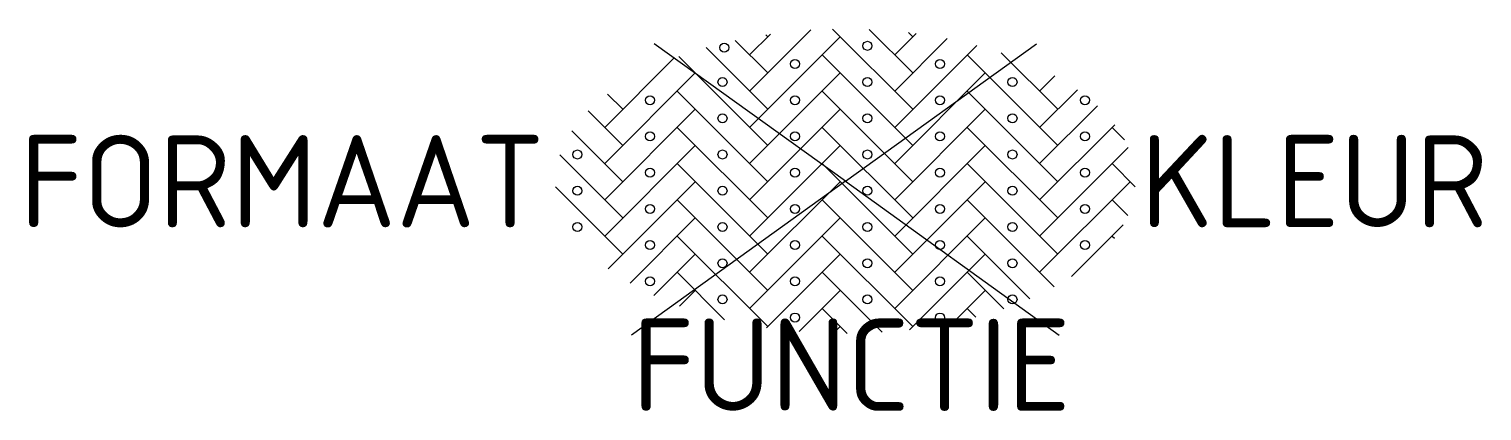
# Model space of a CAD drawing. Extents: x -15.9 to 12.4, y -4.5 to 3.
import ezdxf
from ezdxf.enums import TextEntityAlignment as Align

# ---------------------------------------------------------------- set-up
doc = ezdxf.new("R2010")
doc.units = 0
doc.styles.add('NLCS-ISO', font='NLCS-ISO.ttf')

msp = doc.modelspace()

# ---------------------------------------------------------------- linework, layer by layer
at = {"ltscale": 0.1}
for p, q in [((-1.868, 1.758), (-0.674, 2.952)), ((-1.868, 2.465), (-1.461, 2.872)), ((-1.554, 2.859), (-1.514, 2.819)), ((-0.251, 2.97), (1.314, 1.404)), ((0.463, 2.963), (1.314, 2.112)), ((0.961, 2.465), (1.379, 2.883)), ((1.231, 2.902), (1.314, 2.819)), ((0, 0), (-3.728, 2.684)), ((-2.717, 2.608), (-1.514, 1.404)), ((-2.152, 2.749), (-1.514, 2.112)), ((-1.868, 1.051), (-0.1, 2.819)), ((0, 0), (3.728, 2.684)), ((0.961, 1.758), (1.986, 2.784)), ((0.961, 1.051), (2.561, 2.651)), ((-4.696, 1.051), (-3.352, 2.395)), ((-3.25, 2.433), (-1.514, 0.697)), ((-0.454, 2.465), (1.314, 0.697)), ((2.375, 2.465), (4.143, 0.697)), ((3.039, 2.508), (4.143, 1.404)), ((-4.696, 0.344), (-2.929, 2.112)), ((-1.868, 0.344), (-0.1, 2.112)), ((0.961, 0.344), (2.728, 2.112)), ((3.789, 1.758), (4.087, 2.056)), ((-4.64, 1.701), (-4.343, 1.404)), ((-3.282, 1.758), (-1.514, -0.01)), ((-0.454, 1.758), (1.314, -0.01)), ((2.375, 1.758), (4.143, -0.01)), ((3.789, 1.051), (4.524, 1.786)), ((3.789, 0.344), (4.917, 1.471)), ((-5.018, 1.373), (-4.343, 0.697)), ((-4.696, -0.363), (-2.929, 1.404)), ((-1.868, -0.363), (-0.1, 1.404)), ((0.961, -0.363), (2.728, 1.404)), ((-5.338, 0.986), (-4.343, -0.01)), ((-3.282, 1.051), (-1.514, -0.717)), ((-0.454, 1.051), (1.314, -0.717)), ((2.375, 1.051), (4.143, -0.717)), ((3.789, -0.363), (5.255, 1.102)), ((5.203, 1.051), (5.444, 0.81)), ((-4.696, -1.07), (-2.929, 0.697)), ((-1.868, -1.07), (-0.1, 0.697)), ((0.961, -1.07), (2.728, 0.697)), ((3.789, -1.07), (5.518, 0.658)), ((-5.573, 0.513), (-4.343, -0.717)), ((-3.282, 0.344), (-1.514, -1.424)), ((-0.454, 0.344), (1.314, -1.424)), ((2.375, 0.344), (4.143, -1.424)), ((5.203, 0.344), (5.654, -0.107)), ((0, 0), (-4.172, -3.003)), ((-5.654, -0.113), (-4.343, -1.424)), ((-4.629, -1.71), (-2.929, -0.01)), ((-1.868, -1.778), (-0.1, -0.01)), ((0, 0), (4.172, -3.003)), ((0.961, -1.778), (2.728, -0.01)), ((3.789, -1.778), (5.557, -0.01)), ((-3.282, -0.363), (-1.514, -2.131)), ((-0.454, -0.363), (1.314, -2.131)), ((2.375, -0.363), (4.074, -2.063)), ((5.203, -0.363), (5.512, -0.672)), ((-4.202, -1.991), (-2.929, -0.717)), ((-1.868, -2.485), (-0.1, -0.717)), ((0.961, -2.485), (2.728, -0.717)), ((-3.282, -1.07), (-1.514, -2.838)), ((-0.454, -1.07), (1.314, -2.838)), ((2.375, -1.07), (3.599, -2.294)), ((4.413, -1.86), (5.42, -0.854)), ((5.203, -1.07), (5.246, -1.114)), ((-3.737, -2.232), (-2.929, -1.424)), ((-1.537, -2.861), (-0.1, -1.424)), ((1.253, -2.899), (2.728, -1.424)), ((-3.282, -1.778), (-2.357, -2.703)), ((-0.454, -1.778), (0.718, -2.949)), ((2.375, -1.778), (3.088, -2.491)), ((-3.236, -2.439), (-2.929, -2.131)), ((-0.904, -2.935), (-0.1, -2.131)), ((2.099, -2.761), (2.728, -2.131)), ((-0.454, -2.485), (0.035, -2.973)), ((2.375, -2.485), (2.545, -2.655)), ((-0.232, -2.97), (-0.1, -2.838))]:
    msp.add_line(p, q, dxfattribs=at)
for centre in [(-2.364, 2.607), (0.43, 2.642), (-0.984, 2.288), (1.844, 2.288), (-2.398, 1.935), (0.43, 1.935), (3.259, 1.935), (-3.812, 1.581), (-0.984, 1.581), (1.844, 1.581), (4.673, 1.581), (-2.398, 1.228), (0.43, 1.228), (3.259, 1.228), (-3.812, 0.874), (-0.984, 0.874), (1.844, 0.874), (4.673, 0.874), (-5.227, 0.521), (-2.398, 0.521), (0.43, 0.521), (3.259, 0.521), (-3.812, 0.167), (-0.984, 0.167), (1.844, 0.167), (4.673, 0.167), (-5.227, -0.187), (-2.398, -0.187), (0.43, -0.187), (3.259, -0.187), (-3.812, -0.54), (-0.984, -0.54), (1.844, -0.54), (4.673, -0.54), (-5.227, -0.894), (-2.398, -0.894), (0.43, -0.894), (3.259, -0.894), (-3.812, -1.247), (-0.984, -1.247), (1.844, -1.247), (4.673, -1.247), (-2.398, -1.601), (0.43, -1.601), (3.259, -1.601), (-3.812, -1.954), (-0.984, -1.954), (1.844, -1.954), (-2.398, -2.308), (0.43, -2.308), (3.259, -2.308), (-0.984, -2.661), (1.844, -2.661)]:
    msp.add_circle(centre, 0.0881, dxfattribs=at)

# ---------------------------------------------------------------- texts
at = {"style": 'NLCS-ISO'}
msp.add_attdef('FORMAAT', text='WF', height=1.8, dxfattribs=at).set_placement((-5.867, 0), align=Align.MIDDLE_RIGHT)
msp.add_attdef('KLEUR', text='RD', height=1.8, dxfattribs=at).set_placement((5.754, 0), align=Align.MIDDLE_LEFT)
at = {"style": 'NLCS-ISO', "flags": 1}
msp.add_attdef('FUNCTIE', text='', height=1.8, dxfattribs=at).set_placement((0.116, -3.585), align=Align.MIDDLE_CENTER)

doc.saveas('drawing.dxf')
